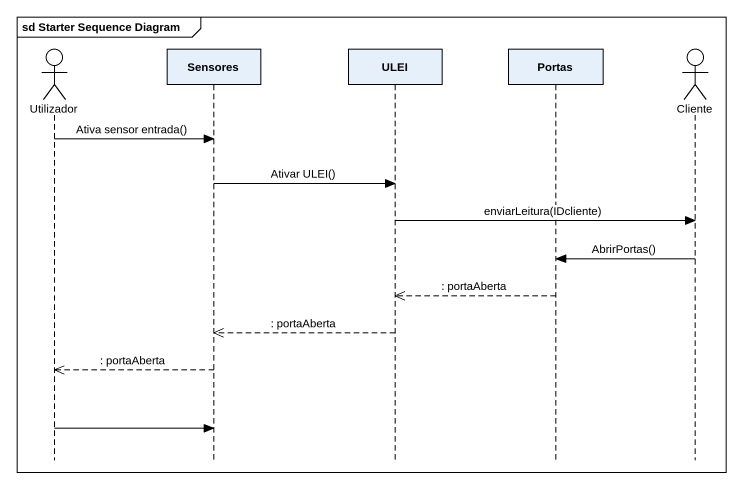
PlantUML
@startuml
mainframe sd Starter Sequence Diagram
hide footbox
actor Utilizador
participant Sensores
participant ULEI
participant Portas
actor Cliente

Utilizador -> Sensores : Ativa sensor entrada()
Sensores -> ULEI : Ativar ULEI()
ULEI -> Cliente : enviarLeitura(IDcliente)
Cliente -> Portas : AbrirPortas()
Portas -->> ULEI : : portaAberta
ULEI -->> Sensores : : portaAberta
Sensores -->> Utilizador : : portaAberta
Utilizador -> Sensores
@enduml
